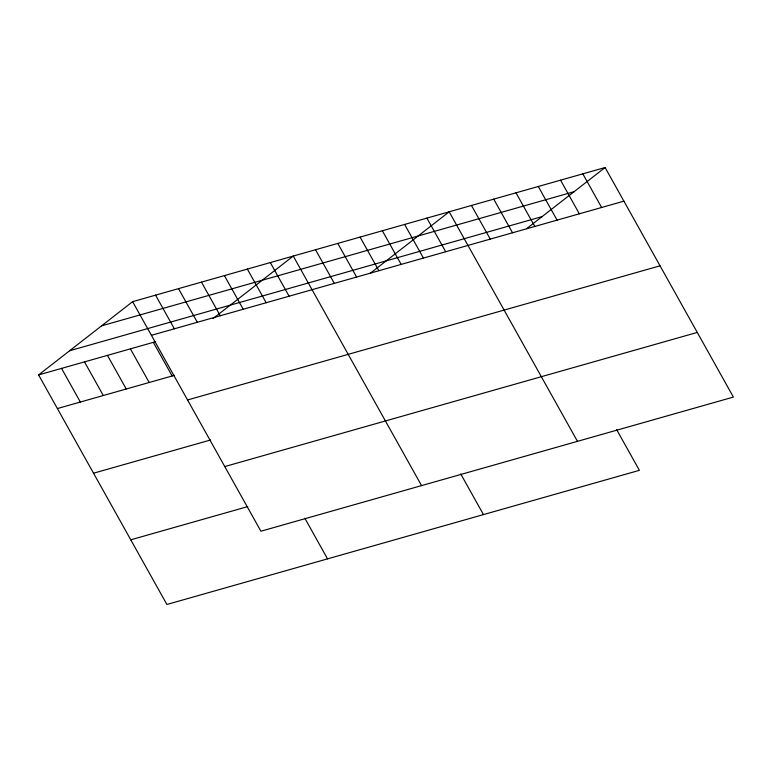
<?xml version="1.0" encoding="UTF-8"?>
<svg xmlns="http://www.w3.org/2000/svg" width="772" height="772" viewBox="0 0 772 772"><rect width="100%" height="100%" fill="white"/><g stroke="black" fill="none" stroke-linecap="round" stroke-linejoin="round"><path stroke-width="1.16" d="M616.654 429.657L639.38 470.331L166.897 604.476L38.6 374.922L132.62 301.669L605.103 167.524L733.4 397.078L260.907 531.223L132.62 301.669M212.937 318.643L293.263 256.063L421.56 485.617M370.685 272.96L449.188 211.798L577.475 441.352M526.601 228.686L605.103 167.524M101.595 325.842L574.078 191.697M69.625 350.749L542.118 216.604M151.418 335.309L623.901 201.164M38.6 374.922L155.645 341.687M57.398 408.552L174.443 375.327M187.548 399.964L660.041 265.819M93.528 473.207L210.573 439.982M224.777 466.568L697.27 332.433M130.757 539.821L247.802 506.586M582.831 173.854L601.629 207.485M560.559 180.175L579.357 213.815M538.287 186.496L557.085 220.136M516.005 192.826L534.803 226.457M493.733 199.147L512.531 232.787M471.46 205.468L490.259 239.108M426.906 218.119L445.705 251.759M404.634 224.44L423.432 258.08M382.362 230.77L401.16 264.4M360.09 237.091L378.888 270.731M337.808 243.412L356.606 277.052M460.73 473.931L483.465 514.596M315.536 249.742L334.334 283.372M270.316 262.577L289.114 296.216M247.368 269.09L266.166 302.73M224.411 275.604L243.209 309.244M201.463 282.127L220.261 315.758M178.515 288.641L197.314 322.271M304.815 518.195L327.54 558.86M155.568 295.155L174.366 328.795M153.348 342.343L172.146 375.974M130.4 348.857L149.199 382.487M107.453 355.371L126.251 389.011M84.495 361.885L103.294 395.525M61.548 368.398L80.346 402.038"/></g></svg>
